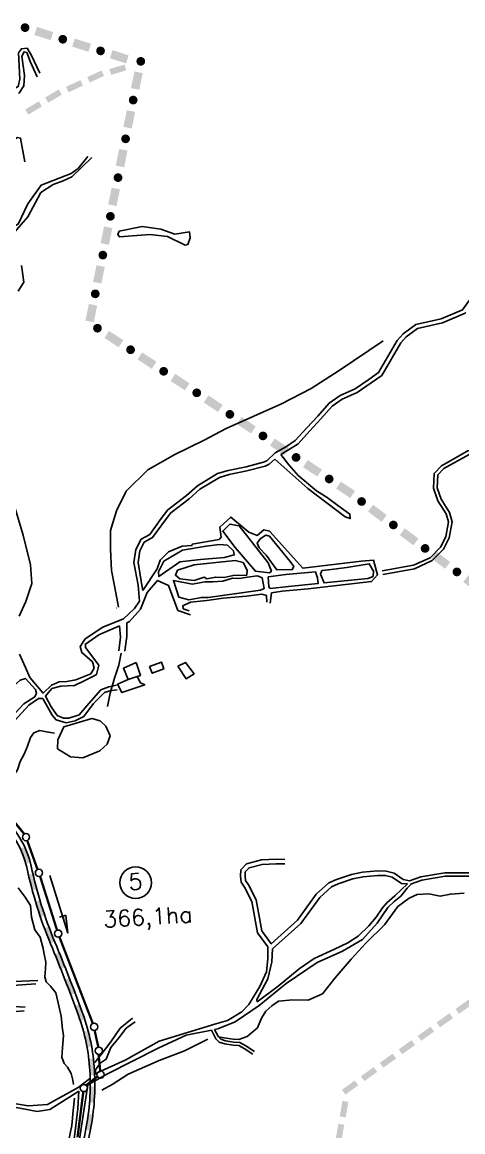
# Model space of a CAD drawing. Extents: x 682046 to 690153, y 7551609 to 7556947.
# Drawn here: x 684640 to 685590, y 7554135 to 7556530 of the extents above; entities that cross this region are included whole.
import ezdxf
from ezdxf.enums import TextEntityAlignment as Align

# ---------------------------------------------------------------- set-up
doc = ezdxf.new("R2010")
doc.units = 0
doc.header["$LTSCALE"] = 80
doc.header["$MEASUREMENT"] = 0
for name, color, linetype in [('ESTACAO', 5, 'CONTINUOUS'), ('L-FERREA', 6, 'CONTINUOUS'), ('LIMITE-BACIA', 3, 'CONTINUOUS'), ('LIMITE-PROJETO', 1, 'CONTINUOUS'), ('RIO', 4, 'CONTINUOUS'), ('RUA', 7, 'CONTINUOUS'), ('TEXTO2', 5, 'CONTINUOUS')]:
    doc.layers.add(name, color=color, linetype=linetype)
doc.styles.get("Standard").update_dxf_attribs({"font": 'ROMANSBR.SHX'})

# ---------------------------------------------------------------- blocks, each defined once
blk = doc.blocks.new('C')
at = {"layer": 'LIMITE-BACIA'}
blk.add_solid([(-33.924369, -12.897837), (-34.049212, 12.897837), (34.174054, -12.568263), (34.049212, 13.227411)], dxfattribs=at)
blk = doc.blocks.new('G1')
at = {"layer": 'LIMITE-BACIA', "xscale": 0.5, "yscale": 0.5, "zscale": 0.5}
blk.add_blockref('C', (-0.062421, 0), dxfattribs=at)
blk = doc.blocks.new('R')
at = {"layer": 'LIMITE-PROJETO', "const_width": 18.7}
blk.add_lwpolyline([(-75.231719, 0.286312, 1), (-93.931208, 0.424584, 1)], format="xyb", close=True, dxfattribs=at)
at = {"layer": 'LIMITE-PROJETO'}
blk.add_solid([(36.916794, 17.721334), (36.646701, -18.805257), (-36.376609, 18.263295), (-36.646701, -18.263295)], dxfattribs=at)
blk = doc.blocks.new('R1')
at = {"layer": 'LIMITE-BACIA', "xscale": 0.5, "yscale": 0.5, "zscale": 0.5}
blk.add_blockref('R', (0, 0.270981), dxfattribs=at)
blk = doc.blocks.new('ER')
at = {"layer": 'L-FERREA'}
blk.add_solid([(-17.530155, 4.894154), (-17.49992, -5.105801), (17.469685, 4.999977), (17.49992, -4.999977)], dxfattribs=at)

msp = doc.modelspace()

# ---------------------------------------------------------------- linework, layer by layer
at = {"layer": 'ESTACAO'}
for p, q in [((684699.358308, 7554688.485334), (684738.407024, 7554563.570124)), ((684720.031542, 7554598.421124), (684733.93278, 7554602.713855)), ((684738.407024, 7554563.570124), (684733.93278, 7554602.713855))]:
    msp.add_line(p, q, dxfattribs=at)
at = {"layer": 'ESTACAO', "const_width": 5.012183}
for points in [[(684624.752213, 7554801.564172), (684644.011869, 7554777.924388)], [(684650.501469, 7554763.822479), (684672.799232, 7554701.157619)], [(684678.224639, 7554686.567637), (684714.952243, 7554570.193737)], [(684720.102242, 7554555.491436), (684792.05979, 7554368.946192)], [(684795.898243, 7554353.951453), (684804.001008, 7554317.851881)], [(684804.420016, 7554302.359267), (684808.061896, 7554266.398163)], [(684801.803729, 7554254.584255), (684777.739264, 7554235.520123)], [(684771.60054, 7554221.947321), (684759.075388, 7554123.249047)]]:
    msp.add_lwpolyline(points, dxfattribs=at)
at = {"layer": 'ESTACAO'}
for centre in [(684647.889013, 7554771.164434), (684675.879234, 7554693.999211), (684717.297648, 7554562.762163), (684794.864384, 7554361.675465), (684805.034868, 7554310.127869), (684808.847087, 7554258.644925), (684772.581617, 7554229.678214)]:
    msp.add_circle(centre, 7.792895, dxfattribs=at)
msp.add_solid([(684733.93278, 7554602.713855), (684726.982161, 7554600.567489), (684738.407024, 7554563.570124)], dxfattribs=at)
at = {"layer": 'L-FERREA'}
for points in [[(684754.621975, 7553927.062046, -0.021886), (684786.922948, 7554139.833791, 0.063308), (684795.629112, 7554267.707088, 0.072746), (684770.42965, 7554389.697704, 0.011066), (684710.191338, 7554544.513584, -0.045522), (684659.138245, 7554708.265328, 0.332524), (684484.459777, 7554860.703275, 0.017723)], [(684744.679052, 7553928.128955, -0.021886), (684777.11136, 7554141.765822, 0.063308), (684785.646199, 7554267.122751, 0.072746), (684761.032295, 7554386.278681, 0.011066), (684700.954471, 7554540.682098, -0.045522), (684649.360526, 7554706.168613, 0.332524), (684483.705806, 7554850.731739, 0.017703)]]:
    msp.add_lwpolyline(points, format="xyb", dxfattribs=at)
at = {"layer": 'RIO'}
for points in [[(684847.574882, 7555267.174655), (684839.53287, 7555309.654161), (684832.639703, 7555346.393206), (684830.341993, 7555392.316994), (684830.341993, 7555432.500321), (684842.979444, 7555474.979827), (684863.658907, 7555517.459333), (684910.762136, 7555563.383135), (684969.353952, 7555596.677883), (685032.541205, 7555627.676439), (685079.644434, 7555652.934533), (685199.125812, 7555705.7469), (685263.46193, 7555739.041648), (685323.20261, 7555778.076872), (685418.557914, 7555842.370189)], [(684823.71066, 7555053.184893), (684829.306707, 7555081.604554), (684839.187618, 7555114.389302), (684848.492392, 7555142.418985), (684853.361452, 7555168.269337)], [(684598.57127, 7554874.531924), (684604.205799, 7554886.482971), (684616.856578, 7554896.915849), (684629.520213, 7554916.521851), (684635.655456, 7554934.320843), (684644.127306, 7554950.084925), (684651.262349, 7554967.436171), (684657.490672, 7554985.758333), (684664.723595, 7554996.075676), (684677.443369, 7555000.829113), (684691.830531, 7554998.269405), (684709.664836, 7554995.366259)], [(684630.670165, 7554661.293296), (684646.357194, 7554641.770688), (684657.905407, 7554623.254309), (684659.733243, 7554598.641256), (684666.682037, 7554570.95818), (684678.172482, 7554555.15073), (684684.941545, 7554531.007877), (684687.247638, 7554518.183794), (684690.425139, 7554501.156699), (684690.097729, 7554487.18197), (684688.549047, 7554469.37655), (684691.274002, 7554458.906731), (684700.864358, 7554449.1045), (684712.419, 7554435.174683), (684718.798084, 7554407.323103), (684723.968754, 7554384.813957), (684726.807617, 7554356.782645), (684728.97409, 7554343.173809), (684726.412753, 7554316.64301), (684724.921839, 7554296.128661), (684730.36695, 7554282.746097), (684737.789203, 7554274.409068), (684745.420073, 7554261.177353), (684749.27802, 7554246.45798), (684750.358042, 7554237.360281)], [(685593.547023, 7554650.105709), (685563.516113, 7554648.162337), (685541.146587, 7554643.776422), (685516.723073, 7554648.445617), (685491.844913, 7554647.064418), (685474.835618, 7554639.652178), (685449.999463, 7554621.40227), (685421.356763, 7554582.147972), (685381.275267, 7554542.093135), (685349.382144, 7554507.879452), (685314.60251, 7554467.110798), (685287.291067, 7554432.978255), (685256.884413, 7554419.166252), (685223.574093, 7554419.618079), (685192.833853, 7554416.721449), (685178.10355, 7554406.735434), (685165.664451, 7554395.685829), (685155.98961, 7554380.492613), (685147.696896, 7554359.774602), (685125.129763, 7554341.060969), (685106.927937, 7554334.314362), (685094.615796, 7554334.8857), (685075.427027, 7554337.759962), (685063.487208, 7554340.423979)], [(685039.891488, 7554334.91298), (684990.13515, 7554310.051358), (684934.850318, 7554289.333346), (684868.414404, 7554259.42084), (684833.968608, 7554237.213477), (684811.295756, 7554225.055443)], [(684720.051511, 7554005.418405), (684724.646949, 7554044.453642), (684731.540097, 7554077.748391), (684739.582109, 7554114.487422), (684746.475276, 7554148.930273), (684749.92185, 7554181.076932), (684752.21956, 7554207.483102)]]:
    msp.add_lwpolyline(points, dxfattribs=at)
at = {"layer": 'RIO', "linetype": 'CONTINUOUS'}
msp.add_lwpolyline([(684770.835567, 7554942.316906), (684807.179294, 7554957.196023), (684823.202029, 7554971.872521), (684829.799262, 7554989.867938), (684820.475158, 7555010.436854), (684807.57526, 7555021.718238), (684790.280324, 7555027.328418), (684729.207048, 7555009.212377), (684716.335928, 7554981.342965), (684716.016049, 7554961.730376), (684744.0464, 7554944.079995)], close=True, dxfattribs=at)
at = {"layer": 'RUA'}
msp.add_line((684868.620587, 7555111.444815), (684887.936681, 7555117.666728), dxfattribs=at)
for points in [[(684533.47494, 7556501.652284), (684523.031628, 7556485.933303), (684521.741968, 7556478.778729), (684533.898145, 7556442.484148), (684551.100765, 7556410.061427), (684557.501287, 7556393.702788), (684571.471436, 7556383.151948), (684596.17926, 7556383.922176), (684614.02115, 7556381.582264), (684631.09769, 7556390.676996), (684634.439573, 7556406.804215), (684631.552033, 7556463.156821), (684638.005855, 7556472.424103), (684650.330343, 7556473.249011), (684659.254049, 7556458.826287), (684677.807989, 7556419.425784)], [(684672.116729, 7556411.976626), (684657.613936, 7556443.696525), (684650.03874, 7556464.394183), (684643.758749, 7556465.740904), (684639.065571, 7556456.591493), (684644.532433, 7556414.547983), (684643.363305, 7556392.381492), (684632.098531, 7556375.724)], [(684999.936269, 7555259.558278), (684987.258568, 7555264.010899), (684985.966122, 7555270.109092), (685003.101535, 7555278.324236), (685038.255483, 7555281.560705), (685073.291659, 7555286.556349), (685123.411021, 7555290.794516), (685156.686578, 7555295.672317), (685166.60558, 7555292.802081), (685167.606421, 7555277.849085)], [(684683.902599, 7555070.492775), (684704.078826, 7555034.382564), (684712.659216, 7555024.11299), (684734.793692, 7555017.708058), (684754.241138, 7555021.967132), (684772.377938, 7555031.06752), (684793.195531, 7555059.077694), (684817.222595, 7555083.35945), (684831.758914, 7555087.28981), (684844.462173, 7555089.125873)], [(684673.090638, 7554461.350421), (684585.801374, 7554458.240415), (684578.800482, 7554521.985013), (684563.087082, 7554593.343891), (684546.017137, 7554644.1184), (684520.507779, 7554698.426752), (684494.097085, 7554725.350006), (684479.576219, 7554738.040466), (684440.465395, 7554750.451306)], [(685470.637034, 7554670.136007), (685443.656215, 7554644.522869), (685426.465635, 7554629.121486), (685416.898304, 7554618.1889), (685403.179057, 7554598.269622), (685387.776909, 7554579.821103), (685364.698735, 7554557.691981), (685341.934475, 7554542.709266), (685313.543782, 7554528.933358), (685269.695551, 7554509.3726), (685237.152961, 7554486.610002), (685192.099215, 7554449.55094), (685146.83447, 7554415.644596), (685145.729235, 7554420.320873), (685169.64364, 7554465.465534), (685178.311526, 7554501.672613), (685179.462388, 7554529.852222)], [(685169.35984, 7554534.248912), (685169.949691, 7554508.238315), (685167.063888, 7554480.335339), (685152.55855, 7554448.487798), (685128.909255, 7554409.861746), (685113.783934, 7554393.864569), (685082.506586, 7554375.45593), (685057.250651, 7554367.855128), (684935.545153, 7554330.454316), (684861.82727, 7554290.060625), (684803.124369, 7554263.449988), (684797.711743, 7554259.375608)], [(684645.987114, 7554403.973036), (684585.086605, 7554407.641765), (684587.799676, 7554448.810503), (684669.462676, 7554454.276411)], [(684784.835984, 7554249.683318), (684760.165787, 7554231.112707), (684694.274511, 7554194.360293), (684652.303548, 7554191.551072), (684592.69963, 7554201.444478), (684584.654648, 7554204.270551), (684577.809252, 7554273.313602), (684582.569047, 7554390.931969), (684643.799893, 7554395.85968)], [(684796.492122, 7554284.608752), (684809.937276, 7554301.971938), (684830.713194, 7554329.376861), (684851.352259, 7554358.826416), (684877.313426, 7554380.417127)], [(684797.577492, 7554269.050941), (684807.758428, 7554283.342206), (684820.898682, 7554291.752209), (684830.852184, 7554317.063592), (684847.946037, 7554338.060791), (684864.35778, 7554359.01231), (684883.317639, 7554372.603938)], [(685054.886469, 7554356.155418), (685062.903897, 7554340.298561), (685068.526294, 7554334.837782), (685078.606207, 7554331.570586), (685095.337733, 7554328.930521), (685109.299821, 7554328.127641), (685122.469011, 7554320.86127), (685140.968221, 7554308.45534)], [(685047.791624, 7554354.721768), (685057.203557, 7554336.106863), (685064.829441, 7554328.700188), (685076.976504, 7554324.762968), (685094.591756, 7554321.98346), (685107.316508, 7554321.251732), (685118.833149, 7554314.897189), (685137.081439, 7554302.659531)], [(684823.535637, 7554260.152529), (684781.649904, 7554236.204177), (684761.818526, 7554110.137054), (684750.417712, 7554045.827297), (684743.909417, 7554014.010622), (684737.614985, 7553955.53432), (684732.881699, 7553908.930437), (684732.057202, 7553862.588178), (684736.705021, 7553816.612169), (684758.444587, 7553785.117136), (684791.340239, 7553739.462794), (684818.081608, 7553715.363274), (684860.458158, 7553692.310256), (684886.258584, 7553682.269242), (684910.278961, 7553679.829558)], [(684797.577492, 7554269.050941), (684797.711743, 7554259.375608)]]:
    msp.add_lwpolyline(points, dxfattribs=at)
at = {"layer": 'RUA', "linetype": 'CONTINUOUS'}
for points in [[(684645.584942, 7556227.942631), (684636.261942, 7556279.516111), (684629.558998, 7556281.047598), (684616.412246, 7556272.653308), (684610.08909, 7556251.612905), (684621.202876, 7556199.143589), (684599.224414, 7556151.031586), (684582.691604, 7556134.229525), (684578.435076, 7556117.895138), (684579.842479, 7556096.867937), (684595.266269, 7556083.379325), (684611.036671, 7556084.434877), (684630.714702, 7556094.030168), (684651.657436, 7556137.841337), (684680.618534, 7556178.147309), (684745.012281, 7556202.969474), (684760.122962, 7556213.881527), (684781.581839, 7556239.470754)], [(684622.779129, 7556076.640259), (684651.780731, 7556109.576625), (684680.116495, 7556161.834411), (684706.33658, 7556179.25941), (684727.829106, 7556187.32885), (684746.725163, 7556195.661864), (684789.80285, 7556237.387559)], [(684631.042503, 7555948.924215), (684643.421686, 7555968.748648), (684640.248087, 7555989.740941), (684638.366909, 7556004.63504)], [(685609.951379, 7555937.113985), (685589.761775, 7555908.958343), (685543.389423, 7555889.16041), (685488.746401, 7555877.290048), (685461.64829, 7555857.384194), (685448.976365, 7555842.894258), (685408.700585, 7555773.564598), (685387.421432, 7555758.712205), (685357.99791, 7555738.283678), (685325.374732, 7555723.732503), (685302.210222, 7555707.836368), (685277.432534, 7555679.527594), (685253.503782, 7555654.08161), (685228.951395, 7555626.971379), (685209.710928, 7555614.340096), (685185.746001, 7555600.293863), (685167.489843, 7555583.212871), (685160.643927, 7555579.845332), (685122.614876, 7555570.274961), (685084.190604, 7555562.395934), (685061.351042, 7555555.494425), (685017.628115, 7555529.406905), (684994.192204, 7555508.332239), (684953.669422, 7555477.24102), (684939.719975, 7555458.429818), (684914.841216, 7555424.37716), (684896.40123, 7555413.799337), (684885.032484, 7555391.979299), (684880.600517, 7555363.694665), (684890.224439, 7555314.537844), (684890.224439, 7555314.537844)], [(685596.854729, 7555903.414928), (685595.60599, 7555901.673485), (685546.134547, 7555880.552444), (685492.527604, 7555868.907155), (685467.768945, 7555850.719826), (685456.31803, 7555837.626076), (685415.479139, 7555767.327091), (685392.556802, 7555751.327803), (685362.433523, 7555730.41344), (685329.78772, 7555715.852174), (685308.23284, 7555701.060612), (685284.09496, 7555673.482825), (685260.113983, 7555647.981306), (685234.847439, 7555620.082516), (685214.456172, 7555606.695739), (685197.368697, 7555596.680492)], [(685790.711236, 7555525.563932), (685777.3573, 7555556.30073), (685760.707533, 7555580.905582), (685738.737335, 7555598.168345), (685648.735004, 7555610.386557), (685601.37765, 7555604.407544), (685544.555334, 7555572.403922), (685528.559378, 7555555.945468), (685526.95415, 7555524.044021), (685536.446168, 7555496.711026), (685554.709036, 7555468.607866), (685559.354472, 7555451.437792), (685553.515097, 7555419.006661), (685542.432654, 7555396.707811), (685519.561377, 7555374.040307), (685483.732229, 7555357.573091), (685416.120761, 7555345.445107)], [(685974.065317, 7555289.166637), (685959.746271, 7555343.053909), (685924.473172, 7555378.308345), (685901.935679, 7555421.921998), (685867.706264, 7555451.856745), (685805.089606, 7555492.123546), (685783.992967, 7555521.769123), (685770.602625, 7555552.589716), (685755.023728, 7555575.612049), (685735.637068, 7555590.844834), (685648.698857, 7555602.647078), (685603.832157, 7555596.982519), (685549.286415, 7555566.261115), (685536.078323, 7555552.671131), (685534.693522, 7555525.150331), (685543.389329, 7555500.110088), (685561.801444, 7555471.777263), (685567.212808, 7555451.776233), (685560.87386, 7555416.570546), (685548.738413, 7555392.152959), (685523.999356, 7555367.634315), (685486.04902, 7555350.192193), (685417.475678, 7555337.891671)], [(685184.524006, 7555586.832958), (685172.659145, 7555575.73185), (685163.76098, 7555571.354799), (685124.616795, 7555561.503794), (685086.399435, 7555553.667194), (685065.010641, 7555547.204069), (685022.990068, 7555522.132268), (684999.945646, 7555501.409647), (684960.143954, 7555470.871686), (684946.963818, 7555453.097921), (684920.975667, 7555417.526788), (684903.161106, 7555407.307731), (684893.690377, 7555389.130559), (684889.710025, 7555363.728112), (684897.04352, 7555319.072678), (684899.838319, 7555303.014352)], [(685197.368697, 7555596.680492), (685215.057887, 7555574.151633), (685235.134192, 7555551.640094), (685274.521429, 7555518.051658), (685297.589139, 7555503.692124), (685320.833471, 7555486.693801), (685346.836529, 7555468.113068), (685347.484134, 7555458.437574), (685336.625923, 7555462.128476), (685255.996449, 7555523.462641), (685184.524006, 7555586.832958)], [(684633.402718, 7555247.631039), (684647.187913, 7555279.47724), (684660.502123, 7555318.360171), (684657.793961, 7555358.82127), (684641.582484, 7555422.675593), (684624.492064, 7555479.844622)], [(685174.796179, 7555275.898798), (685177.725951, 7555298.183134), (685200.496511, 7555301.474281), (685256.719247, 7555307.004465), (685393.55168, 7555322.505037), (685406.307735, 7555337.091172), (685397.618231, 7555368.563417), (685371.208609, 7555366.795756), (685244.913522, 7555351.274284), (685173.336151, 7555431.295498), (685161.356078, 7555434.417349), (685146.448212, 7555422.215273), (685128.311957, 7555428.953125), (685089.493323, 7555461.82769), (685065.821684, 7555440.144954), (685068.825598, 7555418.069534), (685064.533767, 7555413.161964), (685006.447694, 7555403.333724), (685006.010501, 7555400.004243), (684985.114588, 7555399.10066), (684955.648848, 7555387.03739), (684937.471043, 7555368.849962), (684931.095553, 7555349.710992), (684899.838319, 7555303.014352)], [(684890.224439, 7555314.537844), (684892.507004, 7555280.435332), (684882.063694, 7555264.716325), (684858.35808, 7555242.366703), (684813.582258, 7555224.349736), (684775.498564, 7555198.828933), (684765.114125, 7555182.230363), (684768.638176, 7555169.213283), (684791.178817, 7555149.517274), (684794.761742, 7555135.620606), (684787.604202, 7555123.655664), (684755.749419, 7555110.655543), (684735.883793, 7555106.685712), (684719.352704, 7555106.276336), (684702.723541, 7555099.185864), (684684.731459, 7555081.870708), (684655.96694, 7555115.286619), (684646.572249, 7555136.746048), (684634.006722, 7555165.945001)], [(684865.226525, 7555233.735431), (684871.083021, 7555236.522954), (684894.914912, 7555263.316226), (684909.237309, 7555299.250712), (684931.616143, 7555324.840182), (684955.37423, 7555314.373569), (684975.550851, 7555260.353967), (685002.725796, 7555250.686983)], [(684843.130123, 7555265.492606), (684842.674626, 7555265.142847)], [(684843.493924, 7555098.888366), (684826.944481, 7555095.130085), (684809.691296, 7555088.674116), (684783.34612, 7555059.521358), (684762.868823, 7555035.178995), (684740.392629, 7555027.489882), (684728.889603, 7555027.603484), (684715.213794, 7555033.756382), (684702.063716, 7555051.872078), (684689.9103, 7555074.913915), (684703.816028, 7555091.748174), (684722.947577, 7555096.562835), (684752.878463, 7555098.566184), (684771.715648, 7555107.77876), (684792.254579, 7555117.988767), (684799.941976, 7555122.037417), (684804.783476, 7555142.319399), (684776.571564, 7555180.553194), (684776.10058, 7555187.589898), (684805.029024, 7555207.680174), (684849.966614, 7555226.759467)], [(684851.943475, 7555202.267906), (684849.966614, 7555226.759467)], [(684865.226525, 7555233.735431), (684865.164112, 7555203.744283), (684861.005864, 7555173.004522), (684860.697509, 7555172.997908)], [(684848.046157, 7555173.063514), (684851.943475, 7555202.267906)], [(684623.408699, 7555021.932346), (684654.224479, 7555056.007049), (684674.957273, 7555070.265601), (684683.902599, 7555070.492775)], [(685475.063747, 7554676.525123), (685499.838068, 7554685.096426), (685551.760044, 7554694.004612), (685636.048384, 7554694.026917), (685684.83808, 7554705.031006), (685756.899887, 7554749.726389), (685872.994484, 7554852.310016), (685912.408659, 7554873.668146), (685961.007621, 7554885.148894), (686086.515535, 7554891.341292), (686215.295024, 7554928.097278), (686332.226073, 7554943.387621), (686368.875347, 7554957.043741), (686437.701017, 7554968.29957), (686484.272472, 7554957.46353)], [(685477.365777, 7554669.871382), (685501.596044, 7554678.254456), (685552.360571, 7554686.96406), (685636.833441, 7554686.986414), (685687.542569, 7554698.423414), (685761.116304, 7554744.05655), (685877.054854, 7554846.50229), (685914.939271, 7554867.031461), (685961.998697, 7554878.148518), (686087.670239, 7554884.348988), (686216.72548, 7554921.183679), (686333.93354, 7554936.510245), (686370.689825, 7554950.206239), (686437.462411, 7554961.126304), (686482.032111, 7554950.756023)], [(685206.382882, 7554723.07726), (685187.835932, 7554723.445424), (685155.646229, 7554722.117996), (685123.912489, 7554713.718386), (685111.155808, 7554700.469658), (685110.929881, 7554686.664447), (685111.768595, 7554674.1337), (685119.078703, 7554663.337649), (685134.892187, 7554632.386842), (685147.417361, 7554564.797842), (685169.35984, 7554534.248912)], [(685206.187075, 7554713.213121), (685187.941381, 7554713.575304), (685157.129219, 7554712.304683), (685129.105194, 7554704.886999), (685120.957012, 7554696.424527), (685120.801362, 7554686.913601), (685121.434419, 7554677.455452), (685127.5884, 7554668.366846), (685144.331408, 7554635.596735), (685156.716606, 7554568.763085), (685176.842401, 7554540.743394), (685233.739873, 7554591.602703), (685274.131449, 7554647.645237), (685301.465207, 7554672.515844), (685317.717039, 7554679.637443), (685350.262262, 7554690.524584), (685373.712333, 7554695.260995), (685406.785105, 7554698.266338), (685425.030779, 7554697.904153), (685441.962835, 7554693.49549), (685461.894047, 7554679.787061), (685475.063747, 7554676.525123)], [(685054.886469, 7554356.155418), (685061.921818, 7554357.577044), (685099.197976, 7554372.612863), (685151.258305, 7554407.383468), (685209.288536, 7554455.494112), (685276.102377, 7554500.621229), (685330.583113, 7554524.62235), (685374.009287, 7554550.48854), (685405.760576, 7554585.073808), (685428.836135, 7554619.078388), (685442.241467, 7554631.851288), (685456.488261, 7554643.888796), (685470.418527, 7554660.655357), (685480.038612, 7554670.799775)], [(685179.462388, 7554529.852222), (685241.115775, 7554584.962731), (685281.533105, 7554641.040999), (685306.907711, 7554664.129001), (685321.269151, 7554670.422225), (685352.813603, 7554680.974584), (685375.139618, 7554685.48396), (685407.134695, 7554688.391372), (685423.671221, 7554688.063114), (685437.799734, 7554684.384421), (685457.78094, 7554670.641606), (685470.637034, 7554670.136007)], [(684823.535637, 7554260.152529), (684933.164909, 7554315.715346), (684993.542051, 7554343.759603), (685047.791624, 7554354.721768)]]:
    msp.add_lwpolyline(points, dxfattribs=at)
for points in [[(684898.271224, 7556088.735873), (684849.044075, 7556078.583856), (684846.198388, 7556071.792949), (684849.879721, 7556066.098955), (684914.844664, 7556071.767307), (684953.420682, 7556067.504397), (684991.645268, 7556048.525877), (684996.858087, 7556049.534828), (685001.804398, 7556064.386861), (685000.961422, 7556076.981279), (684968.836737, 7556072.126961), (684938.608584, 7556082.753804)], [(685098.880533, 7555395.909081), (685142.966519, 7555344.964574), (685173.250644, 7555341.690369), (685177.475625, 7555344.623743), (685170.077046, 7555362.682662), (685108.143621, 7555442.472617), (685087.392465, 7555446.374057), (685072.5188, 7555431.602772)], [(685166.317502, 7555379.218094), (685188.743157, 7555348.028518), (685222.313081, 7555348.508353), (685225.422232, 7555354.901182), (685217.614329, 7555365.86445), (685173.292849, 7555420.327335), (685165.193367, 7555422.435802), (685153.339864, 7555414.574163), (685146.88604, 7555405.306908), (685151.229426, 7555395.383153)], [(685024.386413, 7555369.868897), (685076.266423, 7555374.224883), (685097.099745, 7555380.036952), (685095.630678, 7555388.773934), (685082.42312, 7555401.142847), (685065.520413, 7555402.662093), (685036.587609, 7555398.958491), (684985.555056, 7555390.054539), (684945.039853, 7555366.325092), (684933.889199, 7555343.473551), (684934.563579, 7555333.398017), (684979.753956, 7555365.433219)], [(684974.822623, 7555346.963214), (684970.247164, 7555336.054625), (684979.580222, 7555328.727527), (685010.803554, 7555324.632683), (685032.39944, 7555332.262848), (685037.975714, 7555328.21844), (685057.166137, 7555332.153488), (685075.770616, 7555331.631675), (685094.961039, 7555335.566723), (685124.070462, 7555336.63156), (685125.124629, 7555347.304486), (685116.083153, 7555363.48636), (685099.003826, 7555367.644395), (685010.412865, 7555358.436124)], [(685208.235816, 7555337.775222), (685170.558686, 7555332.602813), (685171.97164, 7555311.492675), (685174.906959, 7555307.271501), (685214.403607, 7555311.682166), (685278.490359, 7555318.622237), (685276.785826, 7555330.877574), (685272.381441, 7555343.835705)], [(685300.844678, 7555347.949667), (685340.282453, 7555353.239921), (685388.405681, 7555360.87857), (685397.857877, 7555345.165926), (685396.862583, 7555333.613412), (685385.653922, 7555329.329074), (685290.814848, 7555319.447146), (685283.371666, 7555338.703409), (685286.173371, 7555346.151416)], [(685072.255372, 7555323.284997), (685050.247376, 7555321.811948), (685034.34275, 7555321.63094), (685006.349128, 7555317.106672), (684966.028232, 7555325.010237), (684977.304099, 7555288.656735), (684998.902772, 7555283.034134), (685026.837521, 7555288.43799), (685040.981527, 7555288.501155), (685071.674976, 7555292.3226), (685153.656443, 7555304.154185), (685161.402687, 7555307.323246), (685157.17216, 7555330.895382), (685147.194286, 7555334.645181), (685130.527072, 7555332.646075), (685106.876176, 7555329.296004), (685093.205861, 7555329.935403)], [(684614.366902, 7555027.438196), (684588.871551, 7555003.746645), (684568.082568, 7555036.178419), (684599.585506, 7555071.264616), (684615.925942, 7555092.652272), (684635.075615, 7555110.00003), (684646.701699, 7555113.314933), (684668.381032, 7555089.626752), (684670.223009, 7555081.829514), (684666.808184, 7555073.680425), (684643.497733, 7555059.051331)], [(684672.29593, 7554179.337542), (684600.861413, 7554192.695227), (684587.070864, 7554188.964135), (684593.946174, 7554119.08477), (684607.605591, 7554045.664619), (684611.666421, 7553985.140471), (684627.538436, 7553983.959804), (684651.369964, 7553982.914732), (684697.015117, 7553991.250226), (684734.601757, 7553992.808083), (684754.159555, 7554136.549275), (684759.88416, 7554185.157481), (684761.849702, 7554222.859728), (684699.292158, 7554183.416906)]]:
    msp.add_lwpolyline(points, close=True, dxfattribs=at)
at = {"layer": 'RUA'}
for points in [[(684885.900347, 7555148.090443), (684894.680868, 7555120.089739), (684887.936681, 7555117.666728), (684894.74965, 7555104.321422), (684903.91814, 7555100.006079), (684854.744245, 7555082.913433), (684845.63835, 7555101.034281), (684868.620587, 7555111.444815), (684858.138357, 7555135.388383)], [(684914.299972, 7555139.577043), (684920.330737, 7555124.85673), (684944.941882, 7555134.066012), (684940.585459, 7555148.898367)], [(684975.63717, 7555140.321607), (684993.446917, 7555112.946192), (685010.411582, 7555123.324094), (684991.932625, 7555148.134077)]]:
    msp.add_lwpolyline(points, close=True, dxfattribs=at)
at = {"layer": 'TEXTO2'}
msp.add_circle((684884.610183, 7554672.635033), 34.177994, dxfattribs=at)

# ---------------------------------------------------------------- block references
at = {"layer": 'L-FERREA'}
for p, rotation in [((684647.075378, 7554732.155994), 109.99392), ((684661.979312, 7554674.079303), 104.157741), ((684678.483702, 7554616.4043), 107.780471), ((684698.59939, 7554559.887401), 111.4032), ((684721.207642, 7554504.310504), 111.896709), ((684743.137208, 7554448.462341), 110.979595), ((684764.170061, 7554392.270329), 110.062481), ((684781.242419, 7554334.800902), 102.52459), ((684790.086565, 7554275.506588), 94.44242300000002), ((684790.99574, 7554215.549682), 87.441231), ((684784.753889, 7554155.910974), 80.60900000000001)]:
    msp.add_blockref('ER', p, dxfattribs=dict(at, rotation=rotation))
at = {"layer": 'LIMITE-BACIA', "xscale": 1.002437, "yscale": 1.002437, "zscale": 1.002437}
for p, rotation in [((684798.172198, 7556412.387293), 24.75745), ((684846.048037, 7556427.029773), 16.045441), ((684752.657129, 7556391.397382), 24.75745), ((684707.314771, 7556370.079972), 30.853355), ((684664.286047, 7556344.375366), 30.853355), ((685592.127437, 7554404.92089), 215.413898), ((685551.278785, 7554375.876348), 215.413898), ((685510.430132, 7554346.831807), 215.413898), ((685469.581479, 7554317.787265), 215.413898), ((685428.732827, 7554288.742723), 215.413898), ((685387.884174, 7554259.698181), 215.413898), ((685347.035521, 7554230.65364), 215.413898), ((685333.995945, 7554183.952638), 259.761772), ((685325.087223, 7554134.628886), 259.761772)]:
    msp.add_blockref('G1', p, dxfattribs=dict(at, rotation=rotation))
at = {"layer": 'LIMITE-PROJETO', "xscale": 1.002437, "yscale": 1.002437, "zscale": 1.002437}
for p, rotation in [((684686.21311, 7556504.978784), 342.873601), ((684767.641919, 7556479.886937), 342.873601), ((684849.070728, 7556454.795089), 342.873601), ((684886.924787, 7556403.624605), 258.925794), ((684870.55819, 7556320.004115), 258.925794), ((684854.191592, 7556236.383626), 258.925794), ((684837.824995, 7556152.763137), 258.925794), ((684821.458397, 7556069.142648), 258.925794), ((684805.0918, 7555985.522159), 258.925794), ((684788.725202, 7555901.901669), 258.925794), ((684837.354731, 7555845.780861), 326.9403810000001), ((684908.767099, 7555799.29941), 326.9403810000001), ((684980.179468, 7555752.817958), 326.9403810000001), ((685051.591836, 7555706.336506), 326.9403810000001), ((685123.004205, 7555659.855055), 326.9403810000001), ((685194.416573, 7555613.373603), 326.9403810000001), ((685265.828942, 7555566.892151), 326.9403810000001), ((685337.24131, 7555520.4107), 326.9403810000001), ((685405.763185, 7555469.765259), 323.5255950000001), ((685474.280139, 7555419.11273), 323.5255950000001), ((685542.797094, 7555368.460201), 323.5255950000001), ((685611.314048, 7555317.807672), 323.5255950000001)]:
    msp.add_blockref('R1', p, dxfattribs=dict(at, rotation=rotation))

# ---------------------------------------------------------------- texts
at = {"layer": 'TEXTO2'}
msp.add_text('5', height=35.085281, rotation=3.414267, dxfattribs=at).set_placement((684885.320168, 7554657.602095), align=Align.CENTER)
msp.add_text('366,1ha', height=35.085281, rotation=3.414267, dxfattribs=at).set_placement((684815.600421, 7554575.987711))

doc.saveas('drawing.dxf')
